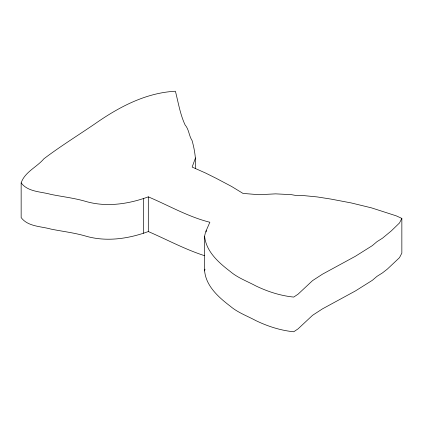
<?xml version="1.0" encoding="UTF-8"?>
<svg xmlns="http://www.w3.org/2000/svg" width="423" height="423" viewBox="0 0 423 423"><rect width="100%" height="100%" fill="white"/><g stroke="black" fill="none" stroke-linecap="round" stroke-linejoin="round"><path stroke-width="0.63" d="M195.479 157.932L192.142 167.069L205.483 172.991L216.333 178.39L231.614 186.474L243.019 193.422L258.945 194.712L275.622 193.866L291.331 194.643L295.407 195.384L301.731 195.41L317.15 196.922L330.818 199.059L351.206 202.934L371.547 207.883L396.15 215.815L401.85 218.4L401.85 253.091L399.502 257.649L387.304 269.134L382.45 272.909L376.967 276.372L372.319 280.327L355.431 290.939L322.474 308.869L312.565 315.304L298.041 328.883L293.747 331.764C280.565 330.49 267.711 326.318 255.799 320.581C247.175 315.928 237.626 312.544 230.149 306.093C218.633 297.306 206.038 286.175 204.61 270.873L204.61 236.182L205.499 232.206L209.861 222.249C188.209 216.846 168.735 205.499 148.304 196.854C128.296 204.214 105.877 207.471 85.118 201.237C73.93 198.017 62.35 196.711 50.977 194.411C40.872 191.534 27.981 192.042 21.15 182.91C24.804 171.928 36.801 167.217 43.876 158.805C60.389 146.268 78.123 135.349 95.238 123.627C119 107.014 145.887 92.743 175.408 91.236C178.326 102.578 180.119 114.242 185.1 124.944C189.039 129.427 188.875 135.688 192.084 140.568C194.617 149.631 196.098 158.979 195.479 168.407M204.61 270.873L204.991 269.171M401.85 218.4L399.502 222.958L391.349 230.863L382.45 238.218L376.967 241.681L372.319 245.636L355.431 256.248L322.474 274.178L312.565 280.613L298.041 294.197L293.747 297.073C280.565 295.799 267.711 291.627 255.799 285.89C247.175 281.237 237.626 277.853 230.149 271.402C218.633 262.614 206.038 251.484 204.61 236.182M21.15 182.91L21.15 217.602C27.981 226.733 40.872 226.226 50.977 229.102C62.35 231.402 73.93 232.708 85.118 235.928C105.877 242.157 128.296 238.905 148.304 231.545C167.08 239.651 185.131 249.459 204.663 255.714M206.213 230.609L206.213 231.92M148.304 196.854L148.304 231.545M143.609 198.577L143.609 233.269"/></g></svg>
